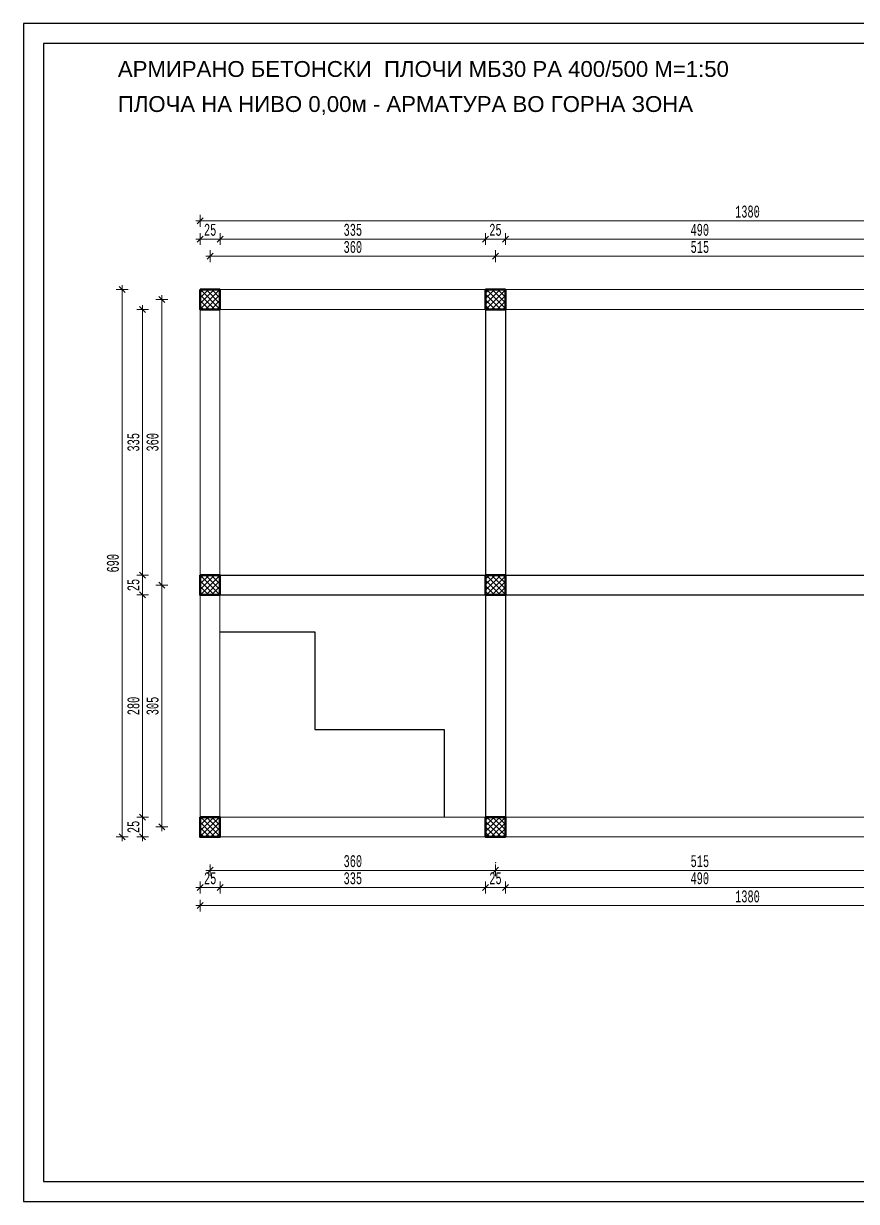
# Model space of a CAD drawing. Header units: inches. Extents: x -11900 to 13037, y 1089 to 2583.
# Drawn here: x 2030 to 3080, y 1089 to 2574 of the extents above; entities that cross this region are included whole.
import ezdxf

# ---------------------------------------------------------------- set-up
doc = ezdxf.new("R2010")
doc.units = ezdxf.units.IN
doc.header["$MEASUREMENT"] = 0
doc.linetypes.add('- Двойно прекъснати линии', pattern=[1093.611073, 529.166651, -211.666656, 141.111112, -211.666656])
for name, color, linetype in [('1 _ Плочи - Основни.Structural - Bearing', 7, 'Continuous'), ('6 _ - Конструктивни оси.Dimensioning', 7, 'Continuous'), ('Structural - Bearing', 7, 'Continuous'), ('text', 1, 'Continuous')]:
    doc.layers.add(name, color=color, linetype=linetype)
doc.layers.add('KOTI', color=150, linetype='Continuous', lineweight=9)
doc.layers.add('New_Structural - Bearing_Pen_No__8', color=7, linetype='Continuous', lineweight=35, true_color=0xa80f02)
doc.styles.add('koti', font='monotxt.shx', dxfattribs={"width": 0.6, "height": 15})
doc.styles.add('MAKTIMS', font='', dxfattribs={"height": 20})
doc.styles.get('MAKTIMS').set_extended_font_data('MAC C Times')
doc.dimstyles.new('100', dxfattribs={"dimtxt": 15, "dimasz": 0.1, "dimexe": 0.18, "dimexo": 0.0625, "dimgap": 4, "dimtad": 1, "dimdec": 0, "dimzin": 12, "dimdsep": 46, "dimtxsty": 'koti', "dimblk": 'A$C321216CB', "dimcen": 0.09, "dimse1": 1, "dimse2": 1, "dimclrd": 256, "dimclrt": 256, "dimadec": 3, "dimazin": 0, "dimtfac": 1, "dimtdec": 0, "dimtix": 1, "dimtmove": 2, "dimatfit": 3, "dimldrblk": 'A$C321216CB', "dimfxl": 0.18, "dimtolj": 1, "dimtzin": 0, "dimlwd": -1, "dimarcsym": 0})

# ---------------------------------------------------------------- blocks, each defined once
blk = doc.blocks.new('A$C321216CB')
for p, q in [((-54, 0), (54, 0)), ((-38, -38), (38, 38)), ((0, -75), (0, 75))]:
    blk.add_line(p, q)
blk = doc.blocks.new('*D377')
at = {"layer": 'Defpoints', "color": 0, "transparency": 16777216}
for p in [(2180.3, 2226), (2180.3, 1866), (2204.4, 1866)]:
    blk.add_point(p, dxfattribs=at)
at = {"layer": 'KOTI', "transparency": 16777216}
blk.add_line((2204.4, 2225.9), (2204.4, 1866.1), dxfattribs=at)
at = {"layer": 'KOTI', "transparency": 16777216, "xscale": 0.1, "yscale": 0.1, "zscale": 0.1}
for p, rotation in [((2204.4, 2226), 90), ((2204.4, 1866), 270)]:
    blk.add_blockref('A$C321216CB', p, dxfattribs=dict(at, rotation=rotation))
at = {"layer": 'KOTI', "transparency": 16777216, "insert": (2192.9, 2046), "char_height": 15, "attachment_point": 5, "rotation": 90, "style": 'koti'}
blk.add_mtext('\\A1;360', dxfattribs=at)
blk = doc.blocks.new('*D378')
at = {"layer": 'Defpoints', "color": 0, "transparency": 16777216}
for p in [(2252.8, 2213.5), (2180.3, 1878.5), (2252.8, 1878.5)]:
    blk.add_point(p, dxfattribs=at)
at = {"layer": 'KOTI', "transparency": 16777216}
blk.add_line((2180.3, 2213.4), (2180.3, 1878.6), dxfattribs=at)
at = {"layer": 'KOTI', "transparency": 16777216, "xscale": 0.1, "yscale": 0.1, "zscale": 0.1}
for p, rotation in [((2180.3, 2213.5), 90), ((2180.3, 1878.5), 270)]:
    blk.add_blockref('A$C321216CB', p, dxfattribs=dict(at, rotation=rotation))
at = {"layer": 'KOTI', "transparency": 16777216, "insert": (2168.8, 2046), "char_height": 15, "attachment_point": 5, "rotation": 90, "style": 'koti'}
blk.add_mtext('\\A1;335', dxfattribs=at)
blk = doc.blocks.new('*D379')
at = {"layer": 'Defpoints', "color": 0, "transparency": 16777216}
for p in [(2252.8, 1878.5), (2180.3, 1853.5), (2252.8, 1853.5)]:
    blk.add_point(p, dxfattribs=at)
at = {"layer": 'KOTI', "transparency": 16777216}
blk.add_line((2180.3, 1878.4), (2180.3, 1853.6), dxfattribs=at)
at = {"layer": 'KOTI', "transparency": 16777216, "xscale": 0.1, "yscale": 0.1, "zscale": 0.1}
for p, rotation in [((2180.3, 1878.5), 90), ((2180.3, 1853.5), 270)]:
    blk.add_blockref('A$C321216CB', p, dxfattribs=dict(at, rotation=rotation))
at = {"layer": 'KOTI', "transparency": 16777216, "insert": (2168.8, 1866), "char_height": 15, "attachment_point": 5, "rotation": 90, "style": 'koti'}
blk.add_mtext('\\A1;25', dxfattribs=at)
blk = doc.blocks.new('*D380')
at = {"layer": 'Defpoints', "color": 0, "transparency": 16777216}
for p in [(2252.8, 1853.5), (2180.3, 1573.5), (2252.8, 1573.5)]:
    blk.add_point(p, dxfattribs=at)
at = {"layer": 'KOTI', "transparency": 16777216}
blk.add_line((2180.3, 1853.4), (2180.3, 1573.6), dxfattribs=at)
at = {"layer": 'KOTI', "transparency": 16777216, "xscale": 0.1, "yscale": 0.1, "zscale": 0.1}
for p, rotation in [((2180.3, 1853.5), 90), ((2180.3, 1573.5), 270)]:
    blk.add_blockref('A$C321216CB', p, dxfattribs=dict(at, rotation=rotation))
at = {"layer": 'KOTI', "transparency": 16777216, "insert": (2168.8, 1713.5), "char_height": 15, "attachment_point": 5, "rotation": 90, "style": 'koti'}
blk.add_mtext('\\A1;280', dxfattribs=at)
blk = doc.blocks.new('*D381')
at = {"layer": 'Defpoints', "color": 0, "transparency": 16777216}
for p in [(2252.8, 1573.5), (2180.3, 1548.5), (2252.8, 1548.5)]:
    blk.add_point(p, dxfattribs=at)
at = {"layer": 'KOTI', "transparency": 16777216}
blk.add_line((2180.3, 1573.4), (2180.3, 1548.6), dxfattribs=at)
at = {"layer": 'KOTI', "transparency": 16777216, "xscale": 0.1, "yscale": 0.1, "zscale": 0.1}
for p, rotation in [((2180.3, 1573.5), 90), ((2180.3, 1548.5), 270)]:
    blk.add_blockref('A$C321216CB', p, dxfattribs=dict(at, rotation=rotation))
at = {"layer": 'KOTI', "transparency": 16777216, "insert": (2168.8, 1561), "char_height": 15, "attachment_point": 5, "rotation": 90, "style": 'koti'}
blk.add_mtext('\\A1;25', dxfattribs=at)
blk = doc.blocks.new('*D382')
at = {"layer": 'Defpoints', "color": 0, "transparency": 16777216}
for p in [(2252.8, 2238.5), (2154.4, 1548.5), (2252.8, 1548.5)]:
    blk.add_point(p, dxfattribs=at)
at = {"layer": 'KOTI', "transparency": 16777216}
blk.add_line((2154.4, 2238.4), (2154.4, 1548.6), dxfattribs=at)
at = {"layer": 'KOTI', "transparency": 16777216, "xscale": 0.1, "yscale": 0.1, "zscale": 0.1}
for p, rotation in [((2154.4, 2238.5), 90), ((2154.4, 1548.5), 270)]:
    blk.add_blockref('A$C321216CB', p, dxfattribs=dict(at, rotation=rotation))
at = {"layer": 'KOTI', "transparency": 16777216, "insert": (2142.9, 1893.5), "char_height": 15, "attachment_point": 5, "rotation": 90, "style": 'koti'}
blk.add_mtext('\\A1;690', dxfattribs=at)
blk = doc.blocks.new('*D383')
at = {"layer": 'Defpoints', "color": 0, "transparency": 16777216}
for p in [(2625.3, 2280.6), (2265.3, 2258.5), (2625.3, 2258.5)]:
    blk.add_point(p, dxfattribs=at)
at = {"layer": 'KOTI', "transparency": 16777216}
blk.add_line((2265.4, 2280.6), (2625.2, 2280.6), dxfattribs=at)
at = {"layer": 'KOTI', "transparency": 16777216, "xscale": 0.1, "yscale": 0.1, "zscale": 0.1, "rotation": 180}
blk.add_blockref('A$C321216CB', (2265.3, 2280.6), dxfattribs=at)
at = {"layer": 'KOTI', "transparency": 16777216, "xscale": 0.1, "yscale": 0.1, "zscale": 0.1}
blk.add_blockref('A$C321216CB', (2625.3, 2280.6), dxfattribs=at)
at = {"layer": 'KOTI', "transparency": 16777216, "insert": (2445.3, 2292.1), "char_height": 15, "attachment_point": 5, "style": 'koti'}
blk.add_mtext('\\A1;360', dxfattribs=at)
blk = doc.blocks.new('*D384')
at = {"layer": 'Defpoints', "color": 0, "transparency": 16777216}
for p in [(3140.3, 2280.6), (2625.3, 2258.5), (3140.3, 2258.5)]:
    blk.add_point(p, dxfattribs=at)
at = {"layer": 'KOTI', "transparency": 16777216}
blk.add_line((2625.4, 2280.6), (3140.2, 2280.6), dxfattribs=at)
at = {"layer": 'KOTI', "transparency": 16777216, "xscale": 0.1, "yscale": 0.1, "zscale": 0.1, "rotation": 180}
blk.add_blockref('A$C321216CB', (2625.3, 2280.6), dxfattribs=at)
at = {"layer": 'KOTI', "transparency": 16777216, "xscale": 0.1, "yscale": 0.1, "zscale": 0.1}
blk.add_blockref('A$C321216CB', (3140.3, 2280.6), dxfattribs=at)
at = {"layer": 'KOTI', "transparency": 16777216, "insert": (2882.8, 2292.1), "char_height": 15, "attachment_point": 5, "style": 'koti'}
blk.add_mtext('\\A1;515', dxfattribs=at)
blk = doc.blocks.new('*D385')
at = {"layer": 'Defpoints', "color": 0, "transparency": 16777216}
for p in [(2278, 2302.2), (2252.8, 2238.5), (2278, 2238.5)]:
    blk.add_point(p, dxfattribs=at)
at = {"layer": 'KOTI', "transparency": 16777216}
blk.add_line((2252.9, 2302.2), (2277.9, 2302.2), dxfattribs=at)
at = {"layer": 'KOTI', "transparency": 16777216, "xscale": 0.1, "yscale": 0.1, "zscale": 0.1, "rotation": 180}
blk.add_blockref('A$C321216CB', (2252.8, 2302.2), dxfattribs=at)
at = {"layer": 'KOTI', "transparency": 16777216, "xscale": 0.1, "yscale": 0.1, "zscale": 0.1}
blk.add_blockref('A$C321216CB', (2278, 2302.2), dxfattribs=at)
at = {"layer": 'KOTI', "transparency": 16777216, "insert": (2265.4, 2313.7), "char_height": 15, "attachment_point": 5, "style": 'koti'}
blk.add_mtext('\\A1;25', dxfattribs=at)
blk = doc.blocks.new('*D386')
at = {"layer": 'Defpoints', "color": 0, "transparency": 16777216}
for p in [(2612.6, 2302.2), (2278, 2238.5), (2612.6, 2238.5)]:
    blk.add_point(p, dxfattribs=at)
at = {"layer": 'KOTI', "transparency": 16777216}
blk.add_line((2278.1, 2302.2), (2612.5, 2302.2), dxfattribs=at)
at = {"layer": 'KOTI', "transparency": 16777216, "xscale": 0.1, "yscale": 0.1, "zscale": 0.1, "rotation": 180}
blk.add_blockref('A$C321216CB', (2278, 2302.2), dxfattribs=at)
at = {"layer": 'KOTI', "transparency": 16777216, "xscale": 0.1, "yscale": 0.1, "zscale": 0.1}
blk.add_blockref('A$C321216CB', (2612.6, 2302.2), dxfattribs=at)
at = {"layer": 'KOTI', "transparency": 16777216, "insert": (2445.3, 2313.7), "char_height": 15, "attachment_point": 5, "style": 'koti'}
blk.add_mtext('\\A1;335', dxfattribs=at)
blk = doc.blocks.new('*D387')
at = {"layer": 'Defpoints', "color": 0, "transparency": 16777216}
for p in [(2637.6, 2302.2), (2612.6, 2238.5), (2637.6, 2238.5)]:
    blk.add_point(p, dxfattribs=at)
at = {"layer": 'KOTI', "transparency": 16777216}
blk.add_line((2612.7, 2302.2), (2637.5, 2302.2), dxfattribs=at)
at = {"layer": 'KOTI', "transparency": 16777216, "xscale": 0.1, "yscale": 0.1, "zscale": 0.1, "rotation": 180}
blk.add_blockref('A$C321216CB', (2612.6, 2302.2), dxfattribs=at)
at = {"layer": 'KOTI', "transparency": 16777216, "xscale": 0.1, "yscale": 0.1, "zscale": 0.1}
blk.add_blockref('A$C321216CB', (2637.6, 2302.2), dxfattribs=at)
at = {"layer": 'KOTI', "transparency": 16777216, "insert": (2625.1, 2313.7), "char_height": 15, "attachment_point": 5, "style": 'koti'}
blk.add_mtext('\\A1;25', dxfattribs=at)
blk = doc.blocks.new('*D388')
at = {"layer": 'Defpoints', "color": 0, "transparency": 16777216}
for p in [(3127.8, 2302.2), (2637.6, 2238.5), (3127.8, 2238.5)]:
    blk.add_point(p, dxfattribs=at)
at = {"layer": 'KOTI', "transparency": 16777216}
blk.add_line((2637.7, 2302.2), (3127.7, 2302.2), dxfattribs=at)
at = {"layer": 'KOTI', "transparency": 16777216, "xscale": 0.1, "yscale": 0.1, "zscale": 0.1, "rotation": 180}
blk.add_blockref('A$C321216CB', (2637.6, 2302.2), dxfattribs=at)
at = {"layer": 'KOTI', "transparency": 16777216, "xscale": 0.1, "yscale": 0.1, "zscale": 0.1}
blk.add_blockref('A$C321216CB', (3127.8, 2302.2), dxfattribs=at)
at = {"layer": 'KOTI', "transparency": 16777216, "insert": (2882.7, 2313.7), "char_height": 15, "attachment_point": 5, "style": 'koti'}
blk.add_mtext('\\A1;490', dxfattribs=at)
blk = doc.blocks.new('*D393')
at = {"layer": 'Defpoints', "color": 0, "transparency": 16777216}
for p in [(3632.8, 2325.2), (2252.8, 2238.5), (3632.8, 2238.5)]:
    blk.add_point(p, dxfattribs=at)
at = {"layer": 'KOTI', "transparency": 16777216}
blk.add_line((2252.9, 2325.2), (3632.7, 2325.2), dxfattribs=at)
at = {"layer": 'KOTI', "transparency": 16777216, "xscale": 0.1, "yscale": 0.1, "zscale": 0.1, "rotation": 180}
blk.add_blockref('A$C321216CB', (2252.8, 2325.2), dxfattribs=at)
at = {"layer": 'KOTI', "transparency": 16777216, "xscale": 0.1, "yscale": 0.1, "zscale": 0.1}
blk.add_blockref('A$C321216CB', (3632.8, 2325.2), dxfattribs=at)
at = {"layer": 'KOTI', "transparency": 16777216, "insert": (2942.8, 2336.7), "char_height": 15, "attachment_point": 5, "style": 'koti'}
blk.add_mtext('\\A1;1380', dxfattribs=at)
blk = doc.blocks.new('*D394')
at = {"layer": 'Defpoints', "color": 0, "transparency": 16777216}
for p in [(2265.3, 1528.4), (2625.3, 1528.4), (2625.3, 1506.3)]:
    blk.add_point(p, dxfattribs=at)
at = {"layer": 'KOTI', "transparency": 16777216}
blk.add_line((2265.4, 1506.3), (2625.2, 1506.3), dxfattribs=at)
at = {"layer": 'KOTI', "transparency": 16777216, "xscale": 0.1, "yscale": 0.1, "zscale": 0.1, "rotation": 180}
blk.add_blockref('A$C321216CB', (2265.3, 1506.3), dxfattribs=at)
at = {"layer": 'KOTI', "transparency": 16777216, "xscale": 0.1, "yscale": 0.1, "zscale": 0.1}
blk.add_blockref('A$C321216CB', (2625.3, 1506.3), dxfattribs=at)
at = {"layer": 'KOTI', "transparency": 16777216, "insert": (2445.3, 1517.8), "char_height": 15, "attachment_point": 5, "style": 'koti'}
blk.add_mtext('\\A1;360', dxfattribs=at)
blk = doc.blocks.new('*D395')
at = {"layer": 'Defpoints', "color": 0, "transparency": 16777216}
for p in [(2625.3, 1528.4), (3140.3, 1528.4), (3140.3, 1506.3)]:
    blk.add_point(p, dxfattribs=at)
at = {"layer": 'KOTI', "transparency": 16777216}
blk.add_line((2625.4, 1506.3), (3140.2, 1506.3), dxfattribs=at)
at = {"layer": 'KOTI', "transparency": 16777216, "xscale": 0.1, "yscale": 0.1, "zscale": 0.1, "rotation": 180}
blk.add_blockref('A$C321216CB', (2625.3, 1506.3), dxfattribs=at)
at = {"layer": 'KOTI', "transparency": 16777216, "xscale": 0.1, "yscale": 0.1, "zscale": 0.1}
blk.add_blockref('A$C321216CB', (3140.3, 1506.3), dxfattribs=at)
at = {"layer": 'KOTI', "transparency": 16777216, "insert": (2882.8, 1517.8), "char_height": 15, "attachment_point": 5, "style": 'koti'}
blk.add_mtext('\\A1;515', dxfattribs=at)
blk = doc.blocks.new('*D396')
at = {"layer": 'Defpoints', "color": 0, "transparency": 16777216}
for p in [(2252.8, 1548.5), (2278, 1548.5), (2278, 1484.7)]:
    blk.add_point(p, dxfattribs=at)
at = {"layer": 'KOTI', "transparency": 16777216}
blk.add_line((2252.9, 1484.7), (2277.9, 1484.7), dxfattribs=at)
at = {"layer": 'KOTI', "transparency": 16777216, "xscale": 0.1, "yscale": 0.1, "zscale": 0.1, "rotation": 180}
blk.add_blockref('A$C321216CB', (2252.8, 1484.7), dxfattribs=at)
at = {"layer": 'KOTI', "transparency": 16777216, "xscale": 0.1, "yscale": 0.1, "zscale": 0.1}
blk.add_blockref('A$C321216CB', (2278, 1484.7), dxfattribs=at)
at = {"layer": 'KOTI', "transparency": 16777216, "insert": (2265.4, 1496.2), "char_height": 15, "attachment_point": 5, "style": 'koti'}
blk.add_mtext('\\A1;25', dxfattribs=at)
blk = doc.blocks.new('*D397')
at = {"layer": 'Defpoints', "color": 0, "transparency": 16777216}
for p in [(2278, 1548.5), (2612.6, 1548.5), (2612.6, 1484.7)]:
    blk.add_point(p, dxfattribs=at)
at = {"layer": 'KOTI', "transparency": 16777216}
blk.add_line((2278.1, 1484.7), (2612.5, 1484.7), dxfattribs=at)
at = {"layer": 'KOTI', "transparency": 16777216, "xscale": 0.1, "yscale": 0.1, "zscale": 0.1, "rotation": 180}
blk.add_blockref('A$C321216CB', (2278, 1484.7), dxfattribs=at)
at = {"layer": 'KOTI', "transparency": 16777216, "xscale": 0.1, "yscale": 0.1, "zscale": 0.1}
blk.add_blockref('A$C321216CB', (2612.6, 1484.7), dxfattribs=at)
at = {"layer": 'KOTI', "transparency": 16777216, "insert": (2445.3, 1496.2), "char_height": 15, "attachment_point": 5, "style": 'koti'}
blk.add_mtext('\\A1;335', dxfattribs=at)
blk = doc.blocks.new('*D398')
at = {"layer": 'Defpoints', "color": 0, "transparency": 16777216}
for p in [(2612.6, 1548.5), (2637.6, 1548.5), (2637.6, 1484.7)]:
    blk.add_point(p, dxfattribs=at)
at = {"layer": 'KOTI', "transparency": 16777216}
blk.add_line((2612.7, 1484.7), (2637.5, 1484.7), dxfattribs=at)
at = {"layer": 'KOTI', "transparency": 16777216, "xscale": 0.1, "yscale": 0.1, "zscale": 0.1, "rotation": 180}
blk.add_blockref('A$C321216CB', (2612.6, 1484.7), dxfattribs=at)
at = {"layer": 'KOTI', "transparency": 16777216, "xscale": 0.1, "yscale": 0.1, "zscale": 0.1}
blk.add_blockref('A$C321216CB', (2637.6, 1484.7), dxfattribs=at)
at = {"layer": 'KOTI', "transparency": 16777216, "insert": (2625.1, 1496.2), "char_height": 15, "attachment_point": 5, "style": 'koti'}
blk.add_mtext('\\A1;25', dxfattribs=at)
blk = doc.blocks.new('*D399')
at = {"layer": 'Defpoints', "color": 0, "transparency": 16777216}
for p in [(2637.6, 1548.5), (3127.8, 1548.5), (3127.8, 1484.7)]:
    blk.add_point(p, dxfattribs=at)
at = {"layer": 'KOTI', "transparency": 16777216}
blk.add_line((2637.7, 1484.7), (3127.7, 1484.7), dxfattribs=at)
at = {"layer": 'KOTI', "transparency": 16777216, "xscale": 0.1, "yscale": 0.1, "zscale": 0.1, "rotation": 180}
blk.add_blockref('A$C321216CB', (2637.6, 1484.7), dxfattribs=at)
at = {"layer": 'KOTI', "transparency": 16777216, "xscale": 0.1, "yscale": 0.1, "zscale": 0.1}
blk.add_blockref('A$C321216CB', (3127.8, 1484.7), dxfattribs=at)
at = {"layer": 'KOTI', "transparency": 16777216, "insert": (2882.7, 1496.2), "char_height": 15, "attachment_point": 5, "style": 'koti'}
blk.add_mtext('\\A1;490', dxfattribs=at)
blk = doc.blocks.new('*D404')
at = {"layer": 'Defpoints', "color": 0, "transparency": 16777216}
for p in [(2252.8, 1548.5), (3632.8, 1548.5), (3632.8, 1461.8)]:
    blk.add_point(p, dxfattribs=at)
at = {"layer": 'KOTI', "transparency": 16777216}
blk.add_line((2252.9, 1461.8), (3632.7, 1461.8), dxfattribs=at)
at = {"layer": 'KOTI', "transparency": 16777216, "xscale": 0.1, "yscale": 0.1, "zscale": 0.1, "rotation": 180}
blk.add_blockref('A$C321216CB', (2252.8, 1461.8), dxfattribs=at)
at = {"layer": 'KOTI', "transparency": 16777216, "xscale": 0.1, "yscale": 0.1, "zscale": 0.1}
blk.add_blockref('A$C321216CB', (3632.8, 1461.8), dxfattribs=at)
at = {"layer": 'KOTI', "transparency": 16777216, "insert": (2942.8, 1473.3), "char_height": 15, "attachment_point": 5, "style": 'koti'}
blk.add_mtext('\\A1;1380', dxfattribs=at)
blk = doc.blocks.new('*D405')
at = {"layer": 'Defpoints', "color": 0, "transparency": 16777216}
for p in [(2180.3, 1866), (2204.4, 1561), (2228.2, 1561)]:
    blk.add_point(p, dxfattribs=at)
at = {"layer": 'KOTI', "transparency": 16777216}
blk.add_line((2204.4, 1865.9), (2204.4, 1561.1), dxfattribs=at)
at = {"layer": 'KOTI', "transparency": 16777216, "xscale": 0.1, "yscale": 0.1, "zscale": 0.1}
for p, rotation in [((2204.4, 1866), 90), ((2204.4, 1561), 270)]:
    blk.add_blockref('A$C321216CB', p, dxfattribs=dict(at, rotation=rotation))
at = {"layer": 'KOTI', "transparency": 16777216, "insert": (2192.9, 1713.5), "char_height": 15, "attachment_point": 5, "rotation": 90, "style": 'koti'}
blk.add_mtext('\\A1;305', dxfattribs=at)
blk = doc.blocks.new('A$C64DE500B')
at = {"layer": 'Structural - Bearing', "linetype": 'Continuous', "lineweight": 13}
h = blk.add_hatch(dxfattribs=at)
h.set_pattern_fill('1_БЕТОН_СГЛОБЯЕМИ_ЕЛЕМЕН_E7', color=256, scale=0.05, style=0, pattern_type=2)
h.set_pattern_definition([(45, (-5686.0305, -103.5566), (-3.5355335, 3.5355335), []), (135, (-5686.0305, -103.5566), (3.5355335, 3.5355335), [])])
h.paths.add_polyline_path([(25, 0), (25, 25), (0, 25), (0, 0)])
at = {"layer": 'New_Structural - Bearing_Pen_No__8', "color": 14, "linetype": 'Continuous', "lineweight": 50, "true_color": 0xa80f02}
blk.add_lwpolyline([(0, 25), (25, 25), (25, 0), (0, 0), (0, 25)], dxfattribs=at)

msp = doc.modelspace()

# ---------------------------------------------------------------- linework, layer by layer
for p, q in [((2252.8, 1878.5), (3607.8, 1878.5)), ((2252.8, 1853.5), (3607.8, 1853.5)), ((2560.5, 1684), (2560.5, 1573.5))]:
    msp.add_line(p, q)
for points in [[(2030.2, 1088.9), (4130.2, 1088.9), (4130.2, 2573.9), (2030.2, 2573.9)], [(2055.2, 1113.9), (4105.2, 1113.9), (4105.2, 2548.9), (2055.2, 2548.9)]]:
    msp.add_lwpolyline(points, close=True)
for points in [[(2612.6, 2213.5), (2612.6, 1878.5)], [(2637.6, 2213.5), (2637.6, 1878.5)], [(2612.6, 1853.5), (2612.6, 1573.5)], [(2637.6, 1853.5), (2637.6, 1573.5)], [(2277.4, 1806.9), (2397.4, 1806.9), (2397.4, 1684), (2560.5, 1684)]]:
    msp.add_lwpolyline(points)
at = {"layer": '1 _ Плочи - Основни.Structural - Bearing', "linetype": 'Continuous', "lineweight": 20, "ltscale": 0.01, "flags": 128}
msp.add_lwpolyline([(3452.8, 1548.5), (3632.8, 1548.5), (3632.8, 2238.5), (3452.8, 2238.5), (2252.8, 2238.5), (2252.8, 1548.5)], close=True, dxfattribs=at)
msp.add_lwpolyline([(3607.8, 1878.5), (3607.8, 2213.5), (3452.8, 2213.5), (2277.8, 2213.5), (2277.8, 1573.5), (3452.8, 1573.5), (3607.8, 1573.5), (3607.8, 1853.5)], dxfattribs=at)
at = {"layer": '6 _ - Конструктивни оси.Dimensioning', "linetype": '- Двойно прекъснати линии', "lineweight": 13, "ltscale": 0.01}
msp.add_point((2204.4, 2226), dxfattribs=at)
msp.add_point((2204.4, 2226), dxfattribs=at)
at = {"layer": 'KOTI'}
for p in [(2204.4, 1866), (2204.4, 1866), (2204.4, 1561), (2204.4, 1561), (2625.3, 1516), (2625.3, 1516), (2265.3, 1511.1), (2265.3, 1511.1)]:
    msp.add_point(p, dxfattribs=at)

# ---------------------------------------------------------------- block references
for p in [(2252.8, 2213.5), (2612.6, 2213.5), (2252.8, 1853.5), (2612.6, 1853.5), (2252.8, 1548.5), (2612.6, 1548.5)]:
    msp.add_blockref('A$C64DE500B', p)

# ---------------------------------------------------------------- texts
at = {"layer": 'text', "char_height": 20, "width": 972.704, "attachment_point": 1, "style": 'MAKTIMS'}
for s, insert in [('\\A1;{\\fArial|b0|i0|c204|p34;АРМИРАНО БЕТОНСКИ  ПЛОЧИ МБ30 РА 400/500 \\fArial|b0|i0|c0|p34;M=1:50}', (2149.1, 2526.6)), ('\\A1;{\\fArial|b0|i0|c204|p34;ПЛОЧА НА НИВО 0,00м - АРМАТУРА ВО ГОРНА ЗОНА}', (2149.1, 2482.4))]:
    msp.add_mtext(s, dxfattribs=dict(at, insert=insert))

# ---------------------------------------------------------------- dimensions: what is measured, and where the dimension line sits
at = {"layer": 'KOTI'}
for base, p1, p2, picture, middle in [((3632.8, 2325.2), (2252.8, 2238.5), (3632.8, 2238.5), '*D393', (2942.8, 2336.7)), ((2278, 2302.2), (2252.8, 2238.5), (2278, 2238.5), '*D385', (2265.4, 2313.7)), ((2612.6, 2302.2), (2278, 2238.5), (2612.6, 2238.5), '*D386', (2445.3, 2313.7)), ((2637.6, 2302.2), (2612.6, 2238.5), (2637.6, 2238.5), '*D387', (2625.1, 2313.7)), ((3127.8, 2302.2), (2637.6, 2238.5), (3127.8, 2238.5), '*D388', (2882.7, 2313.7)), ((2625.3, 2280.6), (2265.3, 2258.5), (2625.3, 2258.5), '*D383', (2445.3, 2292.1)), ((3140.3, 2280.6), (2625.3, 2258.5), (3140.3, 2258.5), '*D384', (2882.8, 2292.1)), ((2278, 1484.7), (2252.8, 1548.5), (2278, 1548.5), '*D396', (2265.4, 1496.2)), ((3632.8, 1461.8), (2252.8, 1548.5), (3632.8, 1548.5), '*D404', (2942.8, 1473.3)), ((2612.6, 1484.7), (2278, 1548.5), (2612.6, 1548.5), '*D397', (2445.3, 1496.2)), ((2637.6, 1484.7), (2612.6, 1548.5), (2637.6, 1548.5), '*D398', (2625.1, 1496.2)), ((3127.8, 1484.7), (2637.6, 1548.5), (3127.8, 1548.5), '*D399', (2882.7, 1496.2)), ((2625.3, 1506.3), (2265.3, 1528.4), (2625.3, 1528.4), '*D394', (2445.3, 1517.8)), ((3140.3, 1506.3), (2625.3, 1528.4), (3140.3, 1528.4), '*D395', (2882.8, 1517.8))]:
    dim = msp.add_linear_dim(base=base, p1=p1, p2=p2, dimstyle='100', dxfattribs=at)
    dim.commit()
    dim.dimension.update_dxf_attribs({"geometry": picture, "text_midpoint": middle})
for base, p1, p2, picture, middle in [((2154.4, 1548.5), (2252.8, 2238.5), (2252.8, 1548.5), '*D382', (2142.9, 1893.5)), ((2204.4, 1866), (2180.3, 2226), (2180.3, 1866), '*D377', (2192.9, 2046)), ((2180.3, 1878.5), (2252.8, 2213.5), (2252.8, 1878.5), '*D378', (2168.8, 2046)), ((2180.3, 1853.5), (2252.8, 1878.5), (2252.8, 1853.5), '*D379', (2168.8, 1866)), ((2204.4, 1561), (2180.3, 1866), (2228.2, 1561), '*D405', (2192.9, 1713.5)), ((2180.3, 1573.5), (2252.8, 1853.5), (2252.8, 1573.5), '*D380', (2168.8, 1713.5)), ((2180.3, 1548.5), (2252.8, 1573.5), (2252.8, 1548.5), '*D381', (2168.8, 1561))]:
    dim = msp.add_linear_dim(base=base, p1=p1, p2=p2, angle=90, dimstyle='100', dxfattribs=at)
    dim.commit()
    dim.dimension.update_dxf_attribs({"geometry": picture, "text_midpoint": middle})

doc.saveas('drawing.dxf')
